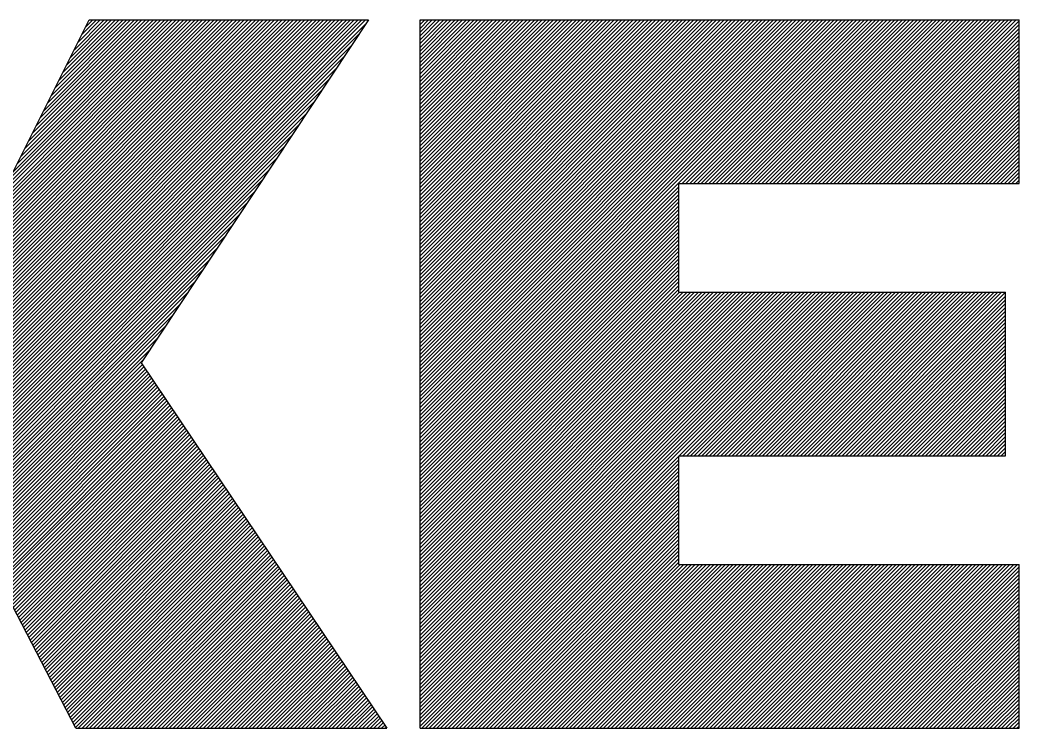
# Model space of a CAD drawing. Extents: x -63 to 400, y -73 to 137.
# Drawn here: x 18.549 to 19.853, y 3.637 to 4.561 of the extents above; entities that cross this region are included whole.
import ezdxf

# ---------------------------------------------------------------- set-up
doc = ezdxf.new("R2010")
doc.units = 0
doc.header["$MEASUREMENT"] = 0
doc.layers.add('1', color=7, linetype='Continuous')

# ---------------------------------------------------------------- blocks, each defined once
blk = doc.blocks.new('*X15')
at = {"layer": '1', "color": 1, "linetype": 'Continuous'}
for p, q in [((-0.63381, -0.00024), (-0.10569, 0.52788)), ((-0.63098, -0.00024), (-0.10286, 0.52788)), ((-0.63066, 0.00574), (-0.10851, 0.52788)), ((-0.62815, -0.00024), (-0.10003, 0.52788)), ((-0.62532, -0.00024), (-0.0972, 0.52788)), ((-0.62478, 0.01444), (-0.11134, 0.52788)), ((-0.6225, -0.00024), (-0.09437, 0.52788)), ((-0.61967, -0.00024), (-0.09154, 0.52788)), ((-0.61891, 0.02314), (-0.11417, 0.52788)), ((-0.61684, -0.00024), (-0.08871, 0.52788)), ((-0.61401, -0.00024), (-0.08589, 0.52788)), ((-0.61303, 0.03185), (-0.117, 0.52788)), ((-0.61118, -0.00024), (-0.08306, 0.52788)), ((-0.61018, 0.52684), (-0.60915, 0.52788)), ((-0.60909, 0.52511), (-0.60632, 0.52788)), ((-0.60835, -0.00024), (-0.08023, 0.52788)), ((-0.60799, 0.52338), (-0.60349, 0.52788)), ((-0.60716, 0.04055), (-0.11983, 0.52788)), ((-0.60689, 0.52165), (-0.60066, 0.52788)), ((-0.60579, 0.51992), (-0.59783, 0.52788)), ((-0.60553, -0.00024), (-0.0774, 0.52788)), ((-0.60469, 0.51819), (-0.595, 0.52788)), ((-0.6036, 0.51646), (-0.59217, 0.52788)), ((-0.6027, -0.00024), (-0.07457, 0.52788)), ((-0.6025, 0.51473), (-0.58935, 0.52788)), ((-0.6014, 0.513), (-0.58652, 0.52788)), ((-0.60129, 0.04925), (-0.12266, 0.52788)), ((-0.6003, 0.51127), (-0.58369, 0.52788)), ((-0.59987, -0.00024), (-0.07174, 0.52788)), ((-0.5992, 0.50954), (-0.58086, 0.52788)), ((-0.59811, 0.50781), (-0.57803, 0.52788)), ((-0.59704, -0.00024), (-0.06892, 0.52788)), ((-0.59701, 0.50608), (-0.5752, 0.52788)), ((-0.59591, 0.50435), (-0.57238, 0.52788)), ((-0.59541, 0.05796), (-0.12548, 0.52788)), ((-0.59481, 0.50262), (-0.56955, 0.52788)), ((-0.59421, -0.00024), (-0.06609, 0.52788)), ((-0.59371, 0.50089), (-0.56672, 0.52788)), ((-0.59262, 0.49916), (-0.56389, 0.52788)), ((-0.59152, 0.49743), (-0.56106, 0.52788)), ((-0.59138, -0.00024), (-0.06326, 0.52788)), ((-0.59042, 0.4957), (-0.55823, 0.52788)), ((-0.58954, 0.06666), (-0.12831, 0.52788)), ((-0.58932, 0.49397), (-0.55541, 0.52788)), ((-0.58856, -0.00024), (-0.06043, 0.52788)), ((-0.58822, 0.49224), (-0.55258, 0.52788)), ((-0.58713, 0.4905), (-0.54975, 0.52788)), ((-0.58603, 0.48877), (-0.54692, 0.52788)), ((-0.58573, -0.00024), (-0.0576, 0.52788)), ((-0.58493, 0.48704), (-0.54409, 0.52788)), ((-0.58383, 0.48531), (-0.54126, 0.52788)), ((-0.58366, 0.07536), (-0.13114, 0.52788)), ((-0.5829, -0.00024), (-0.05477, 0.52788)), ((-0.58273, 0.48358), (-0.53843, 0.52788)), ((-0.58164, 0.48185), (-0.53561, 0.52788)), ((-0.58054, 0.48012), (-0.53278, 0.52788)), ((-0.58007, -0.00024), (-0.05195, 0.52788)), ((-0.57944, 0.47839), (-0.52995, 0.52788)), ((-0.57834, 0.47666), (-0.52712, 0.52788)), ((-0.57779, 0.08406), (-0.13397, 0.52788)), ((-0.57724, -0.00024), (-0.04912, 0.52788)), ((-0.57724, 0.47493), (-0.52429, 0.52788)), ((-0.57615, 0.4732), (-0.52146, 0.52788)), ((-0.57505, 0.47147), (-0.51864, 0.52788)), ((-0.57441, -0.00024), (-0.04629, 0.52788)), ((-0.57395, 0.46974), (-0.51581, 0.52788)), ((-0.57285, 0.46801), (-0.51298, 0.52788)), ((-0.57191, 0.09277), (-0.1368, 0.52788)), ((-0.57175, 0.46628), (-0.51015, 0.52788)), ((-0.57158, -0.00024), (-0.04346, 0.52788)), ((-0.57066, 0.46455), (-0.50732, 0.52788)), ((-0.56956, 0.46282), (-0.50449, 0.52788)), ((-0.56876, -0.00024), (-0.04063, 0.52788)), ((-0.56846, 0.46109), (-0.50166, 0.52788)), ((-0.56736, 0.45936), (-0.49884, 0.52788)), ((-0.56626, 0.45763), (-0.49601, 0.52788)), ((-0.56593, -0.00024), (-0.0378, 0.52788)), ((-0.56517, 0.4559), (-0.49318, 0.52788)), ((-0.56407, 0.45417), (-0.49035, 0.52788)), ((-0.5631, -0.00024), (-0.03497, 0.52788)), ((-0.56297, 0.45244), (-0.48752, 0.52788)), ((-0.56187, 0.4507), (-0.48469, 0.52788)), ((-0.56077, 0.44897), (-0.48187, 0.52788)), ((-0.56027, -0.00024), (-0.03215, 0.52788)), ((-0.55968, 0.44724), (-0.47904, 0.52788)), ((-0.55858, 0.44551), (-0.47621, 0.52788)), ((-0.55748, 0.44378), (-0.47338, 0.52788)), ((-0.55744, -0.00024), (-0.02932, 0.52788)), ((-0.55638, 0.44205), (-0.47055, 0.52788)), ((-0.55528, 0.44032), (-0.46772, 0.52788)), ((-0.55461, -0.00024), (-0.02649, 0.52788)), ((-0.55419, 0.43859), (-0.4649, 0.52788)), ((-0.55309, 0.43686), (-0.46207, 0.52788)), ((-0.55199, 0.43513), (-0.45924, 0.52788)), ((-0.55179, -0.00024), (-0.02366, 0.52788)), ((-0.55089, 0.4334), (-0.45641, 0.52788)), ((-0.54979, 0.43167), (-0.45358, 0.52788)), ((-0.54896, -0.00024), (-0.02083, 0.52788)), ((-0.5487, 0.42994), (-0.45075, 0.52788)), ((-0.5476, 0.42821), (-0.44792, 0.52788)), ((-0.5465, 0.42648), (-0.4451, 0.52788)), ((-0.54613, -0.00024), (-0.018, 0.52788)), ((-0.5454, 0.42475), (-0.44227, 0.52788)), ((-0.5443, 0.42302), (-0.43944, 0.52788)), ((-0.5433, -0.00024), (-0.01518, 0.52788)), ((-0.54321, 0.42129), (-0.43661, 0.52788)), ((-0.54211, 0.41956), (-0.43378, 0.52788)), ((-0.54101, 0.41783), (-0.43095, 0.52788)), ((-0.54047, -0.00024), (-0.0144, 0.52583)), ((-0.53991, 0.4161), (-0.42813, 0.52788)), ((-0.53881, 0.41437), (-0.4253, 0.52788)), ((-0.53772, 0.41264), (-0.42247, 0.52788)), ((-0.53662, 0.4109), (-0.41964, 0.52788)), ((-0.53552, 0.40917), (-0.41681, 0.52788)), ((-0.53442, 0.40744), (-0.41398, 0.52788)), ((-0.53332, 0.40571), (-0.41116, 0.52788)), ((-0.53223, 0.40398), (-0.40833, 0.52788)), ((-0.53113, 0.40225), (-0.4055, 0.52788)), ((-0.53003, 0.40052), (-0.40267, 0.52788)), ((-0.52893, 0.39879), (-0.39984, 0.52788)), ((-0.52783, 0.39706), (-0.39701, 0.52788)), ((-0.52674, 0.39533), (-0.39418, 0.52788)), ((-0.52564, 0.3936), (-0.39136, 0.52788)), ((-0.52454, 0.39187), (-0.38853, 0.52788)), ((-0.52344, 0.39014), (-0.3857, 0.52788)), ((-0.52234, 0.38841), (-0.38287, 0.52788)), ((-0.52125, 0.38668), (-0.38004, 0.52788)), ((-0.52015, 0.38495), (-0.37819, 0.52691)), ((-0.51905, 0.38322), (-0.37732, 0.52495)), ((-0.51795, 0.38149), (-0.37644, 0.523)), ((-0.30396, 0.36355), (-0.13963, 0.52788)), ((-0.3011, 0.36924), (-0.14245, 0.52788)), ((-0.29824, 0.37492), (-0.14528, 0.52788)), ((-0.29538, 0.38061), (-0.14811, 0.52788)), ((-0.29253, 0.38629), (-0.15094, 0.52788)), ((-0.28967, 0.39198), (-0.15377, 0.52788)), ((-0.28681, 0.39767), (-0.1566, 0.52788)), ((-0.28396, 0.40335), (-0.15943, 0.52788)), ((-0.2811, 0.40904), (-0.16225, 0.52788)), ((-0.27824, 0.41472), (-0.16508, 0.52788)), ((-0.27539, 0.42041), (-0.16791, 0.52788)), ((-0.27253, 0.42609), (-0.17074, 0.52788)), ((-0.26967, 0.43178), (-0.17357, 0.52788)), ((-0.26681, 0.43746), (-0.1764, 0.52788)), ((-0.26396, 0.44315), (-0.17922, 0.52788)), ((-0.2611, 0.44883), (-0.18205, 0.52788)), ((-0.25824, 0.45452), (-0.18488, 0.52788)), ((-0.25539, 0.46021), (-0.18771, 0.52788)), ((-0.25253, 0.46589), (-0.19054, 0.52788)), ((-0.24967, 0.47158), (-0.19337, 0.52788)), ((-0.24682, 0.47726), (-0.19619, 0.52788)), ((-0.24396, 0.48295), (-0.19902, 0.52788)), ((-0.2411, 0.48863), (-0.20185, 0.52788)), ((-0.23824, 0.49432), (-0.20468, 0.52788)), ((-0.23539, 0.5), (-0.20751, 0.52788)), ((-0.23253, 0.50569), (-0.21034, 0.52788)), ((-0.22967, 0.51137), (-0.21317, 0.52788)), ((-0.22682, 0.51706), (-0.21599, 0.52788)), ((-0.22396, 0.52275), (-0.21882, 0.52788)), ((-0.53764, -0.00024), (-0.01997, 0.51743)), ((-0.51685, 0.37976), (-0.37557, 0.52104)), ((-0.51576, 0.37803), (-0.37469, 0.51909)), ((-0.51466, 0.3763), (-0.37382, 0.51714)), ((-0.51356, 0.37457), (-0.37294, 0.51518)), ((-0.53482, -0.00024), (-0.02553, 0.50904)), ((-0.51246, 0.37284), (-0.37207, 0.51323)), ((-0.51136, 0.3711), (-0.37119, 0.51128)), ((-0.51027, 0.36937), (-0.37032, 0.50932)), ((-0.50917, 0.36764), (-0.36944, 0.50737)), ((-0.53199, -0.00024), (-0.0311, 0.50064)), ((-0.50807, 0.36591), (-0.36857, 0.50541)), ((-0.50697, 0.36418), (-0.36769, 0.50346)), ((-0.50587, 0.36245), (-0.36682, 0.50151)), ((-0.50478, 0.36072), (-0.36595, 0.49955)), ((-0.52916, -0.00024), (-0.03667, 0.49225)), ((-0.50368, 0.35899), (-0.36507, 0.4976)), ((-0.50258, 0.35726), (-0.3642, 0.49565)), ((-0.50148, 0.35553), (-0.36332, 0.49369)), ((-0.50038, 0.3538), (-0.36245, 0.49174)), ((-0.49929, 0.35207), (-0.36157, 0.48978)), ((-0.49819, 0.35034), (-0.3607, 0.48783)), ((-0.49709, 0.34861), (-0.35982, 0.48588)), ((-0.52633, -0.00024), (-0.04223, 0.48386)), ((-0.49599, 0.34688), (-0.35895, 0.48392)), ((-0.49489, 0.34515), (-0.35807, 0.48197)), ((-0.4938, 0.34342), (-0.3572, 0.48002)), ((-0.4927, 0.34169), (-0.35632, 0.47806)), ((-0.5235, -0.00024), (-0.0478, 0.47546)), ((-0.4916, 0.33996), (-0.35545, 0.47611)), ((-0.4905, 0.33823), (-0.35457, 0.47416)), ((-0.4894, 0.3365), (-0.3537, 0.4722)), ((-0.48831, 0.33477), (-0.35282, 0.47025)), ((-0.52067, -0.00024), (-0.05336, 0.46707)), ((-0.48721, 0.33304), (-0.35195, 0.46829)), ((-0.48611, 0.3313), (-0.35108, 0.46634)), ((-0.48501, 0.32957), (-0.3502, 0.46439)), ((-0.48391, 0.32784), (-0.34933, 0.46243)), ((-0.51784, -0.00024), (-0.05893, 0.45867)), ((-0.48282, 0.32611), (-0.34845, 0.46048)), ((-0.48172, 0.32438), (-0.34758, 0.45853)), ((-0.48062, 0.32265), (-0.3467, 0.45657)), ((-0.51502, -0.00024), (-0.06449, 0.45028)), ((-0.47952, 0.32092), (-0.34583, 0.45462)), ((-0.47842, 0.31919), (-0.34495, 0.45266)), ((-0.47733, 0.31746), (-0.34408, 0.45071)), ((-0.47623, 0.31573), (-0.3432, 0.44876)), ((-0.51219, -0.00024), (-0.07006, 0.44188)), ((-0.47513, 0.314), (-0.34233, 0.4468)), ((-0.47403, 0.31227), (-0.34145, 0.44485)), ((-0.47293, 0.31054), (-0.34058, 0.4429)), ((-0.47184, 0.30881), (-0.3397, 0.44094)), ((-0.50936, -0.00024), (-0.07563, 0.43349)), ((-0.47074, 0.30708), (-0.33883, 0.43899)), ((-0.46964, 0.30535), (-0.33795, 0.43703)), ((-0.46854, 0.30362), (-0.33708, 0.43508)), ((-0.46744, 0.30189), (-0.33621, 0.43313)), ((-0.46635, 0.30016), (-0.33533, 0.43117)), ((-0.46525, 0.29843), (-0.33446, 0.42922)), ((-0.46415, 0.2967), (-0.33358, 0.42727)), ((-0.46305, 0.29497), (-0.33271, 0.42531)), ((-0.32544, 0.18084), (-0.08119, 0.4251)), ((-0.46195, 0.29324), (-0.33183, 0.42336)), ((-0.46086, 0.2915), (-0.33096, 0.4214)), ((-0.45976, 0.28977), (-0.33008, 0.41945)), ((-0.45866, 0.28804), (-0.32921, 0.4175)), ((-0.45756, 0.28631), (-0.32833, 0.41554)), ((-0.45646, 0.28458), (-0.32746, 0.41359)), ((-0.45537, 0.28285), (-0.32658, 0.41164)), ((-0.32448, 0.17898), (-0.08676, 0.4167)), ((-0.45427, 0.28112), (-0.32571, 0.40968)), ((-0.45317, 0.27939), (-0.32483, 0.40773)), ((-0.45207, 0.27766), (-0.32396, 0.40577)), ((-0.45097, 0.27593), (-0.32308, 0.40382)), ((-0.32351, 0.17712), (-0.09232, 0.40831)), ((-0.46618, 0.24941), (-0.31959, 0.39601)), ((-0.4603, 0.25812), (-0.32046, 0.39796)), ((-0.45443, 0.26682), (-0.32134, 0.39991)), ((-0.44988, 0.2742), (-0.32221, 0.40187)), ((-0.32255, 0.17526), (-0.09789, 0.39991)), ((-0.48968, 0.2146), (-0.31609, 0.38819)), ((-0.4838, 0.22331), (-0.31696, 0.39015)), ((-0.47793, 0.23201), (-0.31784, 0.3921)), ((-0.47205, 0.24071), (-0.31871, 0.39405)), ((-0.32158, 0.1734), (-0.10346, 0.39152)), ((-0.51317, 0.17979), (-0.31259, 0.38038)), ((-0.5073, 0.1885), (-0.31346, 0.38233)), ((-0.50142, 0.1972), (-0.31434, 0.38428)), ((-0.49555, 0.2059), (-0.31521, 0.38624)), ((-0.32061, 0.17153), (-0.10902, 0.38312)), ((-0.53079, 0.15368), (-0.30996, 0.37452)), ((-0.52492, 0.16239), (-0.31084, 0.37647)), ((-0.51905, 0.17109), (-0.31171, 0.37842)), ((-0.31965, 0.16967), (-0.11459, 0.37473)), ((-0.55429, 0.11887), (-0.30647, 0.3667)), ((-0.54842, 0.12758), (-0.30734, 0.36865)), ((-0.54254, 0.13628), (-0.30821, 0.37061)), ((-0.53667, 0.14498), (-0.30909, 0.37256)), ((-0.31868, 0.16781), (-0.12015, 0.36634)), ((-0.56604, 0.10147), (-0.30472, 0.36279)), ((-0.56017, 0.11017), (-0.30559, 0.36475)), ((-0.31771, 0.16595), (-0.12572, 0.35794)), ((-0.31675, 0.16408), (-0.13129, 0.34955)), ((-0.31578, 0.16222), (-0.13685, 0.34115)), ((-0.31482, 0.16036), (-0.14242, 0.33276)), ((-0.31385, 0.1585), (-0.14798, 0.32436)), ((-0.31288, 0.15663), (-0.15355, 0.31597)), ((-0.31192, 0.15477), (-0.15911, 0.30758)), ((-0.31095, 0.15291), (-0.16468, 0.29918)), ((-0.30999, 0.15105), (-0.17025, 0.29079)), ((-0.30902, 0.14919), (-0.17581, 0.28239)), ((-0.30805, 0.14732), (-0.18138, 0.274)), ((-0.30709, 0.14546), (-0.18173, 0.27081)), ((-0.30612, 0.1436), (-0.1806, 0.26912)), ((-0.30516, 0.14174), (-0.17946, 0.26743)), ((-0.30419, 0.13987), (-0.17832, 0.26574)), ((-0.30322, 0.13801), (-0.17718, 0.26405)), ((-0.30226, 0.13615), (-0.17605, 0.26236)), ((-0.30129, 0.13429), (-0.17491, 0.26067)), ((-0.30032, 0.13242), (-0.17377, 0.25898)), ((-0.29936, 0.13056), (-0.17263, 0.25729)), ((-0.29839, 0.1287), (-0.1715, 0.2556)), ((-0.29743, 0.12684), (-0.17036, 0.2539)), ((-0.29646, 0.12498), (-0.16922, 0.25221)), ((-0.29549, 0.12311), (-0.16809, 0.25052)), ((-0.29453, 0.12125), (-0.16695, 0.24883)), ((-0.29356, 0.11939), (-0.16581, 0.24714)), ((-0.2926, 0.11753), (-0.16467, 0.24545)), ((-0.29163, 0.11566), (-0.16354, 0.24376)), ((-0.29066, 0.1138), (-0.1624, 0.24207)), ((-0.2897, 0.11194), (-0.16126, 0.24038)), ((-0.28873, 0.11008), (-0.16012, 0.23868)), ((-0.28777, 0.10821), (-0.15899, 0.23699)), ((-0.2868, 0.10635), (-0.15785, 0.2353)), ((-0.28583, 0.10449), (-0.15671, 0.23361)), ((-0.28487, 0.10263), (-0.15557, 0.23192)), ((-0.2839, 0.10077), (-0.15444, 0.23023)), ((-0.28293, 0.0989), (-0.1533, 0.22854)), ((-0.28197, 0.09704), (-0.15216, 0.22685)), ((-0.281, 0.09518), (-0.15103, 0.22516)), ((-0.28004, 0.09332), (-0.14989, 0.22346)), ((-0.27907, 0.09145), (-0.14875, 0.22177)), ((-0.2781, 0.08959), (-0.14761, 0.22008)), ((-0.27714, 0.08773), (-0.14648, 0.21839)), ((-0.27617, 0.08587), (-0.14534, 0.2167)), ((-0.27521, 0.084), (-0.1442, 0.21501)), ((-0.27424, 0.08214), (-0.14306, 0.21332)), ((-0.27327, 0.08028), (-0.14193, 0.21163)), ((-0.27231, 0.07842), (-0.14079, 0.20994)), ((-0.27134, 0.07656), (-0.13965, 0.20824)), ((-0.27037, 0.07469), (-0.13851, 0.20655)), ((-0.26941, 0.07283), (-0.13738, 0.20486)), ((-0.26844, 0.07097), (-0.13624, 0.20317)), ((-0.26748, 0.06911), (-0.1351, 0.20148)), ((-0.26651, 0.06724), (-0.13396, 0.19979)), ((-0.26554, 0.06538), (-0.13283, 0.1981)), ((-0.26458, 0.06352), (-0.13169, 0.19641)), ((-0.26361, 0.06166), (-0.13055, 0.19472)), ((-0.26265, 0.05979), (-0.12942, 0.19303)), ((-0.26168, 0.05793), (-0.12828, 0.19133)), ((-0.26071, 0.05607), (-0.12714, 0.18964)), ((-0.25975, 0.05421), (-0.126, 0.18795)), ((-0.25878, 0.05235), (-0.12487, 0.18626)), ((-0.25782, 0.05048), (-0.12373, 0.18457)), ((-0.25685, 0.04862), (-0.12259, 0.18288)), ((-0.25588, 0.04676), (-0.12145, 0.18119)), ((-0.25492, 0.0449), (-0.12032, 0.1795)), ((-0.50653, -0.00024), (-0.32919, 0.1771)), ((-0.25395, 0.04303), (-0.11918, 0.17781)), ((-0.25298, 0.04117), (-0.11804, 0.17611)), ((-0.25202, 0.03931), (-0.1169, 0.17442)), ((-0.25105, 0.03745), (-0.11577, 0.17273)), ((-0.5037, -0.00024), (-0.33217, 0.17129)), ((-0.50087, -0.00024), (-0.33514, 0.16549)), ((-0.25009, 0.03558), (-0.11463, 0.17104)), ((-0.24912, 0.03372), (-0.11349, 0.16935)), ((-0.24815, 0.03186), (-0.11236, 0.16766)), ((-0.24719, 0.03), (-0.11122, 0.16597)), ((-0.24622, 0.02814), (-0.11008, 0.16428)), ((-0.49805, -0.00024), (-0.33812, 0.15968)), ((-0.24526, 0.02627), (-0.10894, 0.16259)), ((-0.24429, 0.02441), (-0.10781, 0.16089)), ((-0.24332, 0.02255), (-0.10667, 0.1592)), ((-0.24236, 0.02069), (-0.10553, 0.15751)), ((-0.49522, -0.00024), (-0.34109, 0.15388)), ((-0.24139, 0.01882), (-0.10439, 0.15582)), ((-0.24043, 0.01696), (-0.10326, 0.15413)), ((-0.23946, 0.0151), (-0.10212, 0.15244)), ((-0.23849, 0.01324), (-0.10098, 0.15075)), ((-0.49239, -0.00024), (-0.34407, 0.14808)), ((-0.48956, -0.00024), (-0.34704, 0.14227)), ((-0.23753, 0.01137), (-0.09984, 0.14906)), ((-0.23656, 0.00951), (-0.09871, 0.14737)), ((-0.23559, 0.00765), (-0.09757, 0.14568)), ((-0.23463, 0.00579), (-0.09643, 0.14398)), ((-0.23366, 0.00393), (-0.09529, 0.14229)), ((-0.48673, -0.00024), (-0.35002, 0.13647)), ((-0.2327, 0.00206), (-0.09416, 0.1406)), ((-0.23173, 0.0002), (-0.09302, 0.13891)), ((-0.22935, -0.00024), (-0.09188, 0.13722)), ((-0.22652, -0.00024), (-0.09075, 0.13553)), ((-0.4839, -0.00024), (-0.35299, 0.13067)), ((-0.22369, -0.00024), (-0.08961, 0.13384)), ((-0.22086, -0.00024), (-0.08847, 0.13215)), ((-0.21803, -0.00024), (-0.08733, 0.13046)), ((-0.2152, -0.00024), (-0.0862, 0.12876)), ((-0.21237, -0.00024), (-0.08506, 0.12707)), ((-0.48108, -0.00024), (-0.35597, 0.12486)), ((-0.20955, -0.00024), (-0.08392, 0.12538)), ((-0.20672, -0.00024), (-0.08278, 0.12369)), ((-0.20389, -0.00024), (-0.08165, 0.122)), ((-0.20106, -0.00024), (-0.08051, 0.12031)), ((-0.47825, -0.00024), (-0.35895, 0.11906)), ((-0.47542, -0.00024), (-0.36192, 0.11326)), ((-0.19823, -0.00024), (-0.07937, 0.11862)), ((-0.1954, -0.00024), (-0.07823, 0.11693)), ((-0.19258, -0.00024), (-0.0771, 0.11524)), ((-0.18975, -0.00024), (-0.07596, 0.11354)), ((-0.18692, -0.00024), (-0.07482, 0.11185)), ((-0.47259, -0.00024), (-0.3649, 0.10745)), ((-0.18409, -0.00024), (-0.07369, 0.11016)), ((-0.18126, -0.00024), (-0.07255, 0.10847)), ((-0.17843, -0.00024), (-0.07141, 0.10678)), ((-0.1756, -0.00024), (-0.07027, 0.10509)), ((-0.46976, -0.00024), (-0.36787, 0.10165)), ((-0.17278, -0.00024), (-0.06914, 0.1034)), ((-0.16995, -0.00024), (-0.068, 0.10171)), ((-0.16712, -0.00024), (-0.06686, 0.10002)), ((-0.16429, -0.00024), (-0.06572, 0.09832)), ((-0.46693, -0.00024), (-0.37085, 0.09584)), ((-0.4641, -0.00024), (-0.37382, 0.09004)), ((-0.16146, -0.00024), (-0.06459, 0.09663)), ((-0.15863, -0.00024), (-0.06345, 0.09494)), ((-0.15581, -0.00024), (-0.06231, 0.09325)), ((-0.15298, -0.00024), (-0.06117, 0.09156)), ((-0.15015, -0.00024), (-0.06004, 0.08987)), ((-0.46128, -0.00024), (-0.3768, 0.08424)), ((-0.14732, -0.00024), (-0.0589, 0.08818)), ((-0.14449, -0.00024), (-0.05776, 0.08649)), ((-0.14166, -0.00024), (-0.05663, 0.0848)), ((-0.13884, -0.00024), (-0.05549, 0.08311)), ((-0.45845, -0.00024), (-0.37977, 0.07843)), ((-0.13601, -0.00024), (-0.05435, 0.08141)), ((-0.13318, -0.00024), (-0.05321, 0.07972)), ((-0.13035, -0.00024), (-0.05208, 0.07803)), ((-0.12752, -0.00024), (-0.05094, 0.07634)), ((-0.12469, -0.00024), (-0.0498, 0.07465)), ((-0.45562, -0.00024), (-0.38275, 0.07263)), ((-0.12186, -0.00024), (-0.04866, 0.07296)), ((-0.11904, -0.00024), (-0.04753, 0.07127)), ((-0.11621, -0.00024), (-0.04639, 0.06958)), ((-0.11338, -0.00024), (-0.04525, 0.06789)), ((-0.45279, -0.00024), (-0.38572, 0.06683)), ((-0.44996, -0.00024), (-0.3887, 0.06102)), ((-0.11055, -0.00024), (-0.04411, 0.06619)), ((-0.10772, -0.00024), (-0.04298, 0.0645)), ((-0.10489, -0.00024), (-0.04184, 0.06281)), ((-0.10207, -0.00024), (-0.0407, 0.06112)), ((-0.44713, -0.00024), (-0.39167, 0.05522)), ((-0.09924, -0.00024), (-0.03956, 0.05943)), ((-0.09641, -0.00024), (-0.03843, 0.05774)), ((-0.09358, -0.00024), (-0.03729, 0.05605)), ((-0.09075, -0.00024), (-0.03615, 0.05436)), ((-0.08792, -0.00024), (-0.03502, 0.05267)), ((-0.44431, -0.00024), (-0.39465, 0.04941)), ((-0.0851, -0.00024), (-0.03388, 0.05097)), ((-0.08227, -0.00024), (-0.03274, 0.04928)), ((-0.07944, -0.00024), (-0.0316, 0.04759)), ((-0.07661, -0.00024), (-0.03047, 0.0459)), ((-0.44148, -0.00024), (-0.39762, 0.04361)), ((-0.43865, -0.00024), (-0.4006, 0.03781)), ((-0.07378, -0.00024), (-0.02933, 0.04421)), ((-0.07095, -0.00024), (-0.02819, 0.04252)), ((-0.06812, -0.00024), (-0.02705, 0.04083)), ((-0.0653, -0.00024), (-0.02592, 0.03914)), ((-0.06247, -0.00024), (-0.02478, 0.03745)), ((-0.43582, -0.00024), (-0.40357, 0.032)), ((-0.05964, -0.00024), (-0.02364, 0.03576)), ((-0.05681, -0.00024), (-0.0225, 0.03406)), ((-0.05398, -0.00024), (-0.02137, 0.03237)), ((-0.05115, -0.00024), (-0.02023, 0.03068)), ((-0.43299, -0.00024), (-0.40655, 0.0262)), ((-0.04833, -0.00024), (-0.01909, 0.02899)), ((-0.0455, -0.00024), (-0.01796, 0.0273)), ((-0.04267, -0.00024), (-0.01682, 0.02561)), ((-0.03984, -0.00024), (-0.01568, 0.02392)), ((-0.43016, -0.00024), (-0.40953, 0.0204)), ((-0.03701, -0.00024), (-0.01454, 0.02223)), ((-0.03418, -0.00024), (-0.01341, 0.02054)), ((-0.03136, -0.00024), (-0.01227, 0.01884)), ((-0.02853, -0.00024), (-0.01113, 0.01715)), ((-0.0257, -0.00024), (-0.00999, 0.01546)), ((-0.42733, -0.00024), (-0.4125, 0.01459)), ((-0.42451, -0.00024), (-0.41548, 0.00879)), ((-0.02287, -0.00024), (-0.00886, 0.01377)), ((-0.02004, -0.00024), (-0.00772, 0.01208)), ((-0.01721, -0.00024), (-0.00658, 0.01039)), ((-0.01438, -0.00024), (-0.00544, 0.0087)), ((-0.42168, -0.00024), (-0.41845, 0.00298)), ((-0.01156, -0.00024), (-0.00431, 0.00701)), ((-0.00873, -0.00024), (-0.00317, 0.00532)), ((-0.0059, -0.00024), (-0.00203, 0.00362)), ((-0.00307, -0.00024), (-0.00089, 0.00193)), ((-0.00024, -0.00024), (0.00024, 0.00024))]:
    blk.add_line(p, q, dxfattribs=at)
blk = doc.blocks.new('*X16')
at = {"layer": '1', "color": 1, "linetype": 'Continuous'}
for p, q in [((-0.44618, 0.21285), (-0.1316, 0.52743)), ((-0.44618, 0.21568), (-0.13443, 0.52743)), ((-0.44618, 0.2185), (-0.13725, 0.52743)), ((-0.44618, 0.22133), (-0.14008, 0.52743)), ((-0.44618, 0.22416), (-0.14291, 0.52743)), ((-0.44618, 0.22699), (-0.14574, 0.52743)), ((-0.44618, 0.22982), (-0.14857, 0.52743)), ((-0.44618, 0.23265), (-0.1514, 0.52743)), ((-0.44618, 0.23547), (-0.15422, 0.52743)), ((-0.44618, 0.2383), (-0.15705, 0.52743)), ((-0.44618, 0.24113), (-0.15988, 0.52743)), ((-0.44618, 0.24396), (-0.16271, 0.52743)), ((-0.44618, 0.24679), (-0.16554, 0.52743)), ((-0.44618, 0.24962), (-0.16837, 0.52743)), ((-0.44618, 0.25245), (-0.1712, 0.52743)), ((-0.44618, 0.25527), (-0.17402, 0.52743)), ((-0.44618, 0.2581), (-0.17685, 0.52743)), ((-0.44618, 0.26093), (-0.17968, 0.52743)), ((-0.44618, 0.26376), (-0.18251, 0.52743)), ((-0.44618, 0.26659), (-0.18534, 0.52743)), ((-0.44618, 0.26942), (-0.18817, 0.52743)), ((-0.44618, 0.27224), (-0.19099, 0.52743)), ((-0.44618, 0.27507), (-0.19382, 0.52743)), ((-0.44618, 0.2779), (-0.19665, 0.52743)), ((-0.44618, 0.28073), (-0.19948, 0.52743)), ((-0.44618, 0.28356), (-0.20231, 0.52743)), ((-0.44618, 0.28639), (-0.20514, 0.52743)), ((-0.44618, 0.28921), (-0.20796, 0.52743)), ((-0.44618, 0.29204), (-0.21079, 0.52743)), ((-0.44618, 0.29487), (-0.21362, 0.52743)), ((-0.44618, 0.2977), (-0.21645, 0.52743)), ((-0.44618, 0.30053), (-0.21928, 0.52743)), ((-0.44618, 0.30336), (-0.22211, 0.52743)), ((-0.44618, 0.30619), (-0.22494, 0.52743)), ((-0.44618, 0.30901), (-0.22776, 0.52743)), ((-0.44618, 0.31184), (-0.23059, 0.52743)), ((-0.44618, 0.31467), (-0.23342, 0.52743)), ((-0.44618, 0.3175), (-0.23625, 0.52743)), ((-0.44618, 0.32033), (-0.23908, 0.52743)), ((-0.44618, 0.32316), (-0.24191, 0.52743)), ((-0.44618, 0.32598), (-0.24473, 0.52743)), ((-0.44618, 0.32881), (-0.24756, 0.52743)), ((-0.44618, 0.33164), (-0.25039, 0.52743)), ((-0.44618, 0.33447), (-0.25322, 0.52743)), ((-0.44618, 0.3373), (-0.25605, 0.52743)), ((-0.44618, 0.34013), (-0.25888, 0.52743)), ((-0.44618, 0.34296), (-0.26171, 0.52743)), ((-0.44618, 0.34578), (-0.26453, 0.52743)), ((-0.44618, 0.34861), (-0.26736, 0.52743)), ((-0.44618, 0.35144), (-0.27019, 0.52743)), ((-0.44618, 0.35427), (-0.27302, 0.52743)), ((-0.44618, 0.3571), (-0.27585, 0.52743)), ((-0.44618, 0.35993), (-0.27868, 0.52743)), ((-0.44618, 0.36275), (-0.2815, 0.52743)), ((-0.44618, 0.36558), (-0.28433, 0.52743)), ((-0.44618, 0.36841), (-0.28716, 0.52743)), ((-0.44618, 0.37124), (-0.28999, 0.52743)), ((-0.44618, 0.37407), (-0.29282, 0.52743)), ((-0.44618, 0.3769), (-0.29565, 0.52743)), ((-0.44618, 0.37972), (-0.29847, 0.52743)), ((-0.44618, 0.38255), (-0.3013, 0.52743)), ((-0.44618, 0.38538), (-0.30413, 0.52743)), ((-0.44618, 0.38821), (-0.30696, 0.52743)), ((-0.44618, 0.39104), (-0.30979, 0.52743)), ((-0.44618, 0.39387), (-0.31262, 0.52743)), ((-0.44618, 0.3967), (-0.31545, 0.52743)), ((-0.44618, 0.39952), (-0.31827, 0.52743)), ((-0.44618, 0.40235), (-0.3211, 0.52743)), ((-0.44618, 0.40518), (-0.32393, 0.52743)), ((-0.44618, 0.40801), (-0.32676, 0.52743)), ((-0.44618, 0.41084), (-0.32959, 0.52743)), ((-0.44618, 0.41367), (-0.33242, 0.52743)), ((-0.44618, 0.41649), (-0.33524, 0.52743)), ((-0.44618, 0.41932), (-0.33807, 0.52743)), ((-0.44618, 0.42215), (-0.3409, 0.52743)), ((-0.44618, 0.42498), (-0.34373, 0.52743)), ((-0.44618, 0.42781), (-0.34656, 0.52743)), ((-0.44618, 0.43064), (-0.34939, 0.52743)), ((-0.44618, 0.43346), (-0.35221, 0.52743)), ((-0.44618, 0.43629), (-0.35504, 0.52743)), ((-0.44618, 0.43912), (-0.35787, 0.52743)), ((-0.44618, 0.44195), (-0.3607, 0.52743)), ((-0.44618, 0.44478), (-0.36353, 0.52743)), ((-0.44618, 0.44761), (-0.36636, 0.52743)), ((-0.44618, 0.45044), (-0.36919, 0.52743)), ((-0.44618, 0.45326), (-0.37201, 0.52743)), ((-0.44618, 0.45609), (-0.37484, 0.52743)), ((-0.44618, 0.45892), (-0.37767, 0.52743)), ((-0.44618, 0.46175), (-0.3805, 0.52743)), ((-0.44618, 0.46458), (-0.38333, 0.52743)), ((-0.44618, 0.46741), (-0.38616, 0.52743)), ((-0.44618, 0.47023), (-0.38898, 0.52743)), ((-0.44618, 0.47306), (-0.39181, 0.52743)), ((-0.44618, 0.47589), (-0.39464, 0.52743)), ((-0.44618, 0.47872), (-0.39747, 0.52743)), ((-0.44618, 0.48155), (-0.4003, 0.52743)), ((-0.44618, 0.48438), (-0.40313, 0.52743)), ((-0.44618, 0.4872), (-0.40595, 0.52743)), ((-0.44618, 0.49003), (-0.40878, 0.52743)), ((-0.44618, 0.49286), (-0.41161, 0.52743)), ((-0.44618, 0.49569), (-0.41444, 0.52743)), ((-0.44618, 0.49852), (-0.41727, 0.52743)), ((-0.44618, 0.50135), (-0.4201, 0.52743)), ((-0.44618, 0.50418), (-0.42293, 0.52743)), ((-0.44618, 0.507), (-0.42575, 0.52743)), ((-0.44618, 0.50983), (-0.42858, 0.52743)), ((-0.44618, 0.51266), (-0.43141, 0.52743)), ((-0.44618, 0.51549), (-0.43424, 0.52743)), ((-0.44618, 0.51832), (-0.43707, 0.52743)), ((-0.44618, 0.52115), (-0.4399, 0.52743)), ((-0.44618, 0.52397), (-0.44272, 0.52743)), ((-0.44618, 0.5268), (-0.44555, 0.52743)), ((-0.25064, 0.40555), (-0.12877, 0.52743)), ((-0.24782, 0.40555), (-0.12594, 0.52743)), ((-0.24499, 0.40555), (-0.12311, 0.52743)), ((-0.24216, 0.40555), (-0.12028, 0.52743)), ((-0.23933, 0.40555), (-0.11746, 0.52743)), ((-0.2365, 0.40555), (-0.11463, 0.52743)), ((-0.23367, 0.40555), (-0.1118, 0.52743)), ((-0.23084, 0.40555), (-0.10897, 0.52743)), ((-0.22802, 0.40555), (-0.10614, 0.52743)), ((-0.22519, 0.40555), (-0.10331, 0.52743)), ((-0.22236, 0.40555), (-0.10048, 0.52743)), ((-0.21953, 0.40555), (-0.09766, 0.52743)), ((-0.2167, 0.40555), (-0.09483, 0.52743)), ((-0.21387, 0.40555), (-0.092, 0.52743)), ((-0.21105, 0.40555), (-0.08917, 0.52743)), ((-0.20822, 0.40555), (-0.08634, 0.52743)), ((-0.20539, 0.40555), (-0.08351, 0.52743)), ((-0.20256, 0.40555), (-0.08069, 0.52743)), ((-0.19973, 0.40555), (-0.07786, 0.52743)), ((-0.1969, 0.40555), (-0.07503, 0.52743)), ((-0.19408, 0.40555), (-0.0722, 0.52743)), ((-0.19125, 0.40555), (-0.06937, 0.52743)), ((-0.18842, 0.40555), (-0.06654, 0.52743)), ((-0.18559, 0.40555), (-0.06372, 0.52743)), ((-0.18276, 0.40555), (-0.06089, 0.52743)), ((-0.17993, 0.40555), (-0.05806, 0.52743)), ((-0.1771, 0.40555), (-0.05523, 0.52743)), ((-0.17428, 0.40555), (-0.0524, 0.52743)), ((-0.17145, 0.40555), (-0.04957, 0.52743)), ((-0.16862, 0.40555), (-0.04674, 0.52743)), ((-0.16579, 0.40555), (-0.04392, 0.52743)), ((-0.16296, 0.40555), (-0.04109, 0.52743)), ((-0.16013, 0.40555), (-0.03826, 0.52743)), ((-0.15731, 0.40555), (-0.03543, 0.52743)), ((-0.15448, 0.40555), (-0.0326, 0.52743)), ((-0.15165, 0.40555), (-0.02977, 0.52743)), ((-0.14882, 0.40555), (-0.02695, 0.52743)), ((-0.14599, 0.40555), (-0.02412, 0.52743)), ((-0.14316, 0.40555), (-0.02129, 0.52743)), ((-0.14034, 0.40555), (-0.01846, 0.52743)), ((-0.13751, 0.40555), (-0.01563, 0.52743)), ((-0.13468, 0.40555), (-0.0128, 0.52743)), ((-0.13185, 0.40555), (-0.00998, 0.52743)), ((-0.12902, 0.40555), (-0.00715, 0.52743)), ((-0.12619, 0.40555), (-0.00432, 0.52743)), ((-0.12336, 0.40555), (-0.00149, 0.52743)), ((-0.12054, 0.40555), (0.0007, 0.52679)), ((-0.11771, 0.40555), (0.0007, 0.52396)), ((-0.11488, 0.40555), (0.0007, 0.52113)), ((-0.11205, 0.40555), (0.0007, 0.5183)), ((-0.10922, 0.40555), (0.0007, 0.51547)), ((-0.10639, 0.40555), (0.0007, 0.51264)), ((-0.10357, 0.40555), (0.0007, 0.50982)), ((-0.10074, 0.40555), (0.0007, 0.50699)), ((-0.09791, 0.40555), (0.0007, 0.50416)), ((-0.09508, 0.40555), (0.0007, 0.50133)), ((-0.09225, 0.40555), (0.0007, 0.4985)), ((-0.08942, 0.40555), (0.0007, 0.49567)), ((-0.0866, 0.40555), (0.0007, 0.49285)), ((-0.08377, 0.40555), (0.0007, 0.49002)), ((-0.08094, 0.40555), (0.0007, 0.48719)), ((-0.07811, 0.40555), (0.0007, 0.48436)), ((-0.07528, 0.40555), (0.0007, 0.48153)), ((-0.07245, 0.40555), (0.0007, 0.4787)), ((-0.06962, 0.40555), (0.0007, 0.47587)), ((-0.0668, 0.40555), (0.0007, 0.47305)), ((-0.06397, 0.40555), (0.0007, 0.47022)), ((-0.06114, 0.40555), (0.0007, 0.46739)), ((-0.05831, 0.40555), (0.0007, 0.46456)), ((-0.05548, 0.40555), (0.0007, 0.46173)), ((-0.05265, 0.40555), (0.0007, 0.4589)), ((-0.04983, 0.40555), (0.0007, 0.45608)), ((-0.047, 0.40555), (0.0007, 0.45325)), ((-0.04417, 0.40555), (0.0007, 0.45042)), ((-0.04134, 0.40555), (0.0007, 0.44759)), ((-0.03851, 0.40555), (0.0007, 0.44476)), ((-0.03568, 0.40555), (0.0007, 0.44193)), ((-0.03286, 0.40555), (0.0007, 0.43911)), ((-0.03003, 0.40555), (0.0007, 0.43628)), ((-0.0272, 0.40555), (0.0007, 0.43345)), ((-0.02437, 0.40555), (0.0007, 0.43062)), ((-0.02154, 0.40555), (0.0007, 0.42779)), ((-0.01871, 0.40555), (0.0007, 0.42496)), ((-0.01588, 0.40555), (0.0007, 0.42213)), ((-0.01306, 0.40555), (0.0007, 0.41931)), ((-0.01023, 0.40555), (0.0007, 0.41648)), ((-0.0074, 0.40555), (0.0007, 0.41365)), ((-0.00457, 0.40555), (0.0007, 0.41082)), ((-0.44618, 0.21002), (-0.25321, 0.40299)), ((-0.00174, 0.40555), (0.0007, 0.40799)), ((-0.44618, 0.20719), (-0.25321, 0.40016)), ((-0.44618, 0.20436), (-0.25321, 0.39733)), ((-0.44618, 0.20153), (-0.25321, 0.3945)), ((-0.44618, 0.19871), (-0.25321, 0.39167)), ((-0.44618, 0.19588), (-0.25321, 0.38885)), ((-0.44618, 0.19305), (-0.25321, 0.38602)), ((-0.44618, 0.19022), (-0.25321, 0.38319)), ((-0.44618, 0.18739), (-0.25321, 0.38036)), ((-0.44618, 0.18456), (-0.25321, 0.37753)), ((-0.44618, 0.18173), (-0.25321, 0.3747)), ((-0.44618, 0.17891), (-0.25321, 0.37188)), ((-0.44618, 0.17608), (-0.25321, 0.36905)), ((-0.44618, 0.17325), (-0.25321, 0.36622)), ((-0.44618, 0.17042), (-0.25321, 0.36339)), ((-0.44618, 0.16759), (-0.25321, 0.36056)), ((-0.44618, 0.16476), (-0.25321, 0.35773)), ((-0.44618, 0.16194), (-0.25321, 0.3549)), ((-0.44618, 0.15911), (-0.25321, 0.35208)), ((-0.44618, 0.15628), (-0.25321, 0.34925)), ((-0.44618, 0.15345), (-0.25321, 0.34642)), ((-0.44618, 0.15062), (-0.25321, 0.34359)), ((-0.44618, 0.14779), (-0.25321, 0.34076)), ((-0.44618, 0.14497), (-0.25321, 0.33793)), ((-0.44618, 0.14214), (-0.25321, 0.33511)), ((-0.44618, 0.13931), (-0.25321, 0.33228)), ((-0.44618, 0.13648), (-0.25321, 0.32945)), ((-0.44618, 0.13365), (-0.25321, 0.32662)), ((-0.44618, 0.01203), (-0.1339, 0.3243)), ((-0.44618, 0.01486), (-0.13673, 0.3243)), ((-0.44618, 0.01769), (-0.13956, 0.3243)), ((-0.44618, 0.02051), (-0.14239, 0.3243)), ((-0.44618, 0.02334), (-0.14522, 0.3243)), ((-0.44618, 0.02617), (-0.14805, 0.3243)), ((-0.44618, 0.029), (-0.15087, 0.3243)), ((-0.44618, 0.03183), (-0.1537, 0.3243)), ((-0.44618, 0.03466), (-0.15653, 0.3243)), ((-0.44618, 0.03748), (-0.15936, 0.3243)), ((-0.44618, 0.04031), (-0.16219, 0.3243)), ((-0.44618, 0.04314), (-0.16502, 0.3243)), ((-0.44618, 0.04597), (-0.16785, 0.3243)), ((-0.44618, 0.0488), (-0.17067, 0.3243)), ((-0.44618, 0.05163), (-0.1735, 0.3243)), ((-0.44618, 0.05446), (-0.17633, 0.3243)), ((-0.44618, 0.05728), (-0.17916, 0.3243)), ((-0.44618, 0.06011), (-0.18199, 0.3243)), ((-0.44618, 0.06294), (-0.18482, 0.3243)), ((-0.44618, 0.06577), (-0.18764, 0.3243)), ((-0.44618, 0.0686), (-0.19047, 0.3243)), ((-0.44618, 0.07143), (-0.1933, 0.3243)), ((-0.44618, 0.07425), (-0.19613, 0.3243)), ((-0.44618, 0.07708), (-0.19896, 0.3243)), ((-0.44618, 0.07991), (-0.20179, 0.3243)), ((-0.44618, 0.08274), (-0.20461, 0.3243)), ((-0.44618, 0.08557), (-0.20744, 0.3243)), ((-0.44618, 0.0884), (-0.21027, 0.3243)), ((-0.44618, 0.09123), (-0.2131, 0.3243)), ((-0.44618, 0.09405), (-0.21593, 0.3243)), ((-0.44618, 0.09688), (-0.21876, 0.3243)), ((-0.44618, 0.09971), (-0.22159, 0.3243)), ((-0.44618, 0.10254), (-0.22441, 0.3243)), ((-0.44618, 0.10537), (-0.22724, 0.3243)), ((-0.44618, 0.1082), (-0.23007, 0.3243)), ((-0.44618, 0.11102), (-0.2329, 0.3243)), ((-0.44618, 0.11385), (-0.23573, 0.3243)), ((-0.44618, 0.11668), (-0.23856, 0.3243)), ((-0.44618, 0.11951), (-0.24138, 0.3243)), ((-0.44618, 0.12234), (-0.24421, 0.3243)), ((-0.44618, 0.12517), (-0.24704, 0.3243)), ((-0.44618, 0.12799), (-0.24987, 0.3243)), ((-0.44618, 0.13082), (-0.2527, 0.3243)), ((-0.25295, 0.20243), (-0.13108, 0.3243)), ((-0.25012, 0.20243), (-0.12825, 0.3243)), ((-0.24729, 0.20243), (-0.12542, 0.3243)), ((-0.24447, 0.20243), (-0.12259, 0.3243)), ((-0.24164, 0.20243), (-0.11976, 0.3243)), ((-0.23881, 0.20243), (-0.11693, 0.3243)), ((-0.23598, 0.20243), (-0.11411, 0.3243)), ((-0.23315, 0.20243), (-0.11128, 0.3243)), ((-0.23032, 0.20243), (-0.10845, 0.3243)), ((-0.22749, 0.20243), (-0.10562, 0.3243)), ((-0.22467, 0.20243), (-0.10279, 0.3243)), ((-0.22184, 0.20243), (-0.09996, 0.3243)), ((-0.21901, 0.20243), (-0.09713, 0.3243)), ((-0.21618, 0.20243), (-0.09431, 0.3243)), ((-0.21335, 0.20243), (-0.09148, 0.3243)), ((-0.21052, 0.20243), (-0.08865, 0.3243)), ((-0.2077, 0.20243), (-0.08582, 0.3243)), ((-0.20487, 0.20243), (-0.08299, 0.3243)), ((-0.20204, 0.20243), (-0.08016, 0.3243)), ((-0.19921, 0.20243), (-0.07734, 0.3243)), ((-0.19638, 0.20243), (-0.07451, 0.3243)), ((-0.19355, 0.20243), (-0.07168, 0.3243)), ((-0.19073, 0.20243), (-0.06885, 0.3243)), ((-0.1879, 0.20243), (-0.06602, 0.3243)), ((-0.18507, 0.20243), (-0.06319, 0.3243)), ((-0.18224, 0.20243), (-0.06036, 0.3243)), ((-0.17941, 0.20243), (-0.05754, 0.3243)), ((-0.17658, 0.20243), (-0.05471, 0.3243)), ((-0.17375, 0.20243), (-0.05188, 0.3243)), ((-0.17093, 0.20243), (-0.04905, 0.3243)), ((-0.1681, 0.20243), (-0.04622, 0.3243)), ((-0.16527, 0.20243), (-0.04339, 0.3243)), ((-0.16244, 0.20243), (-0.04057, 0.3243)), ((-0.15961, 0.20243), (-0.03774, 0.3243)), ((-0.15678, 0.20243), (-0.03491, 0.3243)), ((-0.15396, 0.20243), (-0.03208, 0.3243)), ((-0.15113, 0.20243), (-0.02925, 0.3243)), ((-0.1483, 0.20243), (-0.02642, 0.3243)), ((-0.14547, 0.20243), (-0.0236, 0.3243)), ((-0.14264, 0.20243), (-0.02077, 0.3243)), ((-0.13981, 0.20243), (-0.01794, 0.3243)), ((-0.13699, 0.20243), (-0.01511, 0.3243)), ((-0.13416, 0.20243), (-0.01228, 0.3243)), ((-0.13133, 0.20243), (-0.00946, 0.3243)), ((-0.1285, 0.20243), (-0.00946, 0.32147)), ((-0.12567, 0.20243), (-0.00946, 0.31864)), ((-0.12284, 0.20243), (-0.00946, 0.31581)), ((-0.12001, 0.20243), (-0.00946, 0.31298)), ((-0.11719, 0.20243), (-0.00946, 0.31015)), ((-0.11436, 0.20243), (-0.00946, 0.30733)), ((-0.11153, 0.20243), (-0.00946, 0.3045)), ((-0.1087, 0.20243), (-0.00946, 0.30167)), ((-0.10587, 0.20243), (-0.00946, 0.29884)), ((-0.10304, 0.20243), (-0.00946, 0.29601)), ((-0.10022, 0.20243), (-0.00946, 0.29318)), ((-0.09739, 0.20243), (-0.00946, 0.29036)), ((-0.09456, 0.20243), (-0.00946, 0.28753)), ((-0.09173, 0.20243), (-0.00946, 0.2847)), ((-0.0889, 0.20243), (-0.00946, 0.28187)), ((-0.08607, 0.20243), (-0.00946, 0.27904)), ((-0.08325, 0.20243), (-0.00946, 0.27621)), ((-0.08042, 0.20243), (-0.00946, 0.27339)), ((-0.07759, 0.20243), (-0.00946, 0.27056)), ((-0.07476, 0.20243), (-0.00946, 0.26773)), ((-0.07193, 0.20243), (-0.00946, 0.2649)), ((-0.0691, 0.20243), (-0.00946, 0.26207)), ((-0.06627, 0.20243), (-0.00946, 0.25924)), ((-0.06345, 0.20243), (-0.00946, 0.25641)), ((-0.06062, 0.20243), (-0.00946, 0.25359)), ((-0.05779, 0.20243), (-0.00946, 0.25076)), ((-0.05496, 0.20243), (-0.00946, 0.24793)), ((-0.05213, 0.20243), (-0.00946, 0.2451)), ((-0.0493, 0.20243), (-0.00946, 0.24227)), ((-0.04648, 0.20243), (-0.00946, 0.23944)), ((-0.04365, 0.20243), (-0.00946, 0.23662)), ((-0.04082, 0.20243), (-0.00946, 0.23379)), ((-0.03799, 0.20243), (-0.00946, 0.23096)), ((-0.03516, 0.20243), (-0.00946, 0.22813)), ((-0.03233, 0.20243), (-0.00946, 0.2253)), ((-0.0295, 0.20243), (-0.00946, 0.22247)), ((-0.02668, 0.20243), (-0.00946, 0.21965)), ((-0.02385, 0.20243), (-0.00946, 0.21682)), ((-0.02102, 0.20243), (-0.00946, 0.21399)), ((-0.01819, 0.20243), (-0.00946, 0.21116)), ((-0.44618, 0.0092), (-0.25321, 0.20217)), ((-0.01536, 0.20243), (-0.00946, 0.20833)), ((-0.01253, 0.20243), (-0.00946, 0.2055)), ((-0.00971, 0.20243), (-0.00946, 0.20267)), ((-0.44618, 0.00637), (-0.25321, 0.19934)), ((-0.44618, 0.00354), (-0.25321, 0.19651)), ((-0.44618, 0.00072), (-0.25321, 0.19368)), ((-0.44476, -0.0007), (-0.25321, 0.19086)), ((-0.44193, -0.0007), (-0.25321, 0.18803)), ((-0.43911, -0.0007), (-0.25321, 0.1852)), ((-0.43628, -0.0007), (-0.25321, 0.18237)), ((-0.43345, -0.0007), (-0.25321, 0.17954)), ((-0.43062, -0.0007), (-0.25321, 0.17671)), ((-0.42779, -0.0007), (-0.25321, 0.17389)), ((-0.42496, -0.0007), (-0.25321, 0.17106)), ((-0.42213, -0.0007), (-0.25321, 0.16823)), ((-0.41931, -0.0007), (-0.25321, 0.1654)), ((-0.41648, -0.0007), (-0.25321, 0.16257)), ((-0.41365, -0.0007), (-0.25321, 0.15974)), ((-0.41082, -0.0007), (-0.25321, 0.15691)), ((-0.40799, -0.0007), (-0.25321, 0.15409)), ((-0.40516, -0.0007), (-0.25321, 0.15126)), ((-0.40234, -0.0007), (-0.25321, 0.14843)), ((-0.39951, -0.0007), (-0.25321, 0.1456)), ((-0.39668, -0.0007), (-0.25321, 0.14277)), ((-0.39385, -0.0007), (-0.25321, 0.13994)), ((-0.39102, -0.0007), (-0.25321, 0.13712)), ((-0.38819, -0.0007), (-0.25321, 0.13429)), ((-0.38536, -0.0007), (-0.25321, 0.13146)), ((-0.38254, -0.0007), (-0.25321, 0.12863)), ((-0.37971, -0.0007), (-0.25321, 0.1258)), ((-0.37688, -0.0007), (-0.25321, 0.12297)), ((-0.37405, -0.0007), (-0.25218, 0.12118)), ((-0.37122, -0.0007), (-0.24935, 0.12118)), ((-0.36839, -0.0007), (-0.24652, 0.12118)), ((-0.36557, -0.0007), (-0.24369, 0.12118)), ((-0.36274, -0.0007), (-0.24086, 0.12118)), ((-0.35991, -0.0007), (-0.23803, 0.12118)), ((-0.35708, -0.0007), (-0.23521, 0.12118)), ((-0.35425, -0.0007), (-0.23238, 0.12118)), ((-0.35142, -0.0007), (-0.22955, 0.12118)), ((-0.3486, -0.0007), (-0.22672, 0.12118)), ((-0.34577, -0.0007), (-0.22389, 0.12118)), ((-0.34294, -0.0007), (-0.22106, 0.12118)), ((-0.34011, -0.0007), (-0.21824, 0.12118)), ((-0.33728, -0.0007), (-0.21541, 0.12118)), ((-0.33445, -0.0007), (-0.21258, 0.12118)), ((-0.33162, -0.0007), (-0.20975, 0.12118)), ((-0.3288, -0.0007), (-0.20692, 0.12118)), ((-0.32597, -0.0007), (-0.20409, 0.12118)), ((-0.32314, -0.0007), (-0.20126, 0.12118)), ((-0.32031, -0.0007), (-0.19844, 0.12118)), ((-0.31748, -0.0007), (-0.19561, 0.12118)), ((-0.31465, -0.0007), (-0.19278, 0.12118)), ((-0.31183, -0.0007), (-0.18995, 0.12118)), ((-0.309, -0.0007), (-0.18712, 0.12118)), ((-0.30617, -0.0007), (-0.18429, 0.12118)), ((-0.30334, -0.0007), (-0.18147, 0.12118)), ((-0.30051, -0.0007), (-0.17864, 0.12118)), ((-0.29768, -0.0007), (-0.17581, 0.12118)), ((-0.29486, -0.0007), (-0.17298, 0.12118)), ((-0.29203, -0.0007), (-0.17015, 0.12118)), ((-0.2892, -0.0007), (-0.16732, 0.12118)), ((-0.28637, -0.0007), (-0.1645, 0.12118)), ((-0.28354, -0.0007), (-0.16167, 0.12118)), ((-0.28071, -0.0007), (-0.15884, 0.12118)), ((-0.27788, -0.0007), (-0.15601, 0.12118)), ((-0.27506, -0.0007), (-0.15318, 0.12118)), ((-0.27223, -0.0007), (-0.15035, 0.12118)), ((-0.2694, -0.0007), (-0.14752, 0.12118)), ((-0.26657, -0.0007), (-0.1447, 0.12118)), ((-0.26374, -0.0007), (-0.14187, 0.12118)), ((-0.26091, -0.0007), (-0.13904, 0.12118)), ((-0.25809, -0.0007), (-0.13621, 0.12118)), ((-0.25526, -0.0007), (-0.13338, 0.12118)), ((-0.25243, -0.0007), (-0.13055, 0.12118)), ((-0.2496, -0.0007), (-0.12773, 0.12118)), ((-0.24677, -0.0007), (-0.1249, 0.12118)), ((-0.24394, -0.0007), (-0.12207, 0.12118)), ((-0.24112, -0.0007), (-0.11924, 0.12118)), ((-0.23829, -0.0007), (-0.11641, 0.12118)), ((-0.23546, -0.0007), (-0.11358, 0.12118)), ((-0.23263, -0.0007), (-0.11075, 0.12118)), ((-0.2298, -0.0007), (-0.10793, 0.12118)), ((-0.22697, -0.0007), (-0.1051, 0.12118)), ((-0.22414, -0.0007), (-0.10227, 0.12118)), ((-0.22132, -0.0007), (-0.09944, 0.12118)), ((-0.21849, -0.0007), (-0.09661, 0.12118)), ((-0.21566, -0.0007), (-0.09378, 0.12118)), ((-0.21283, -0.0007), (-0.09096, 0.12118)), ((-0.21, -0.0007), (-0.08813, 0.12118)), ((-0.20717, -0.0007), (-0.0853, 0.12118)), ((-0.20435, -0.0007), (-0.08247, 0.12118)), ((-0.20152, -0.0007), (-0.07964, 0.12118)), ((-0.19869, -0.0007), (-0.07681, 0.12118)), ((-0.19586, -0.0007), (-0.07399, 0.12118)), ((-0.19303, -0.0007), (-0.07116, 0.12118)), ((-0.1902, -0.0007), (-0.06833, 0.12118)), ((-0.18738, -0.0007), (-0.0655, 0.12118)), ((-0.18455, -0.0007), (-0.06267, 0.12118)), ((-0.18172, -0.0007), (-0.05984, 0.12118)), ((-0.17889, -0.0007), (-0.05701, 0.12118)), ((-0.17606, -0.0007), (-0.05419, 0.12118)), ((-0.17323, -0.0007), (-0.05136, 0.12118)), ((-0.1704, -0.0007), (-0.04853, 0.12118)), ((-0.16758, -0.0007), (-0.0457, 0.12118)), ((-0.16475, -0.0007), (-0.04287, 0.12118)), ((-0.16192, -0.0007), (-0.04004, 0.12118)), ((-0.15909, -0.0007), (-0.03722, 0.12118)), ((-0.15626, -0.0007), (-0.03439, 0.12118)), ((-0.15343, -0.0007), (-0.03156, 0.12118)), ((-0.15061, -0.0007), (-0.02873, 0.12118)), ((-0.14778, -0.0007), (-0.0259, 0.12118)), ((-0.14495, -0.0007), (-0.02307, 0.12118)), ((-0.14212, -0.0007), (-0.02025, 0.12118)), ((-0.13929, -0.0007), (-0.01742, 0.12118)), ((-0.13646, -0.0007), (-0.01459, 0.12118)), ((-0.13363, -0.0007), (-0.01176, 0.12118)), ((-0.13081, -0.0007), (-0.00893, 0.12118)), ((-0.12798, -0.0007), (-0.0061, 0.12118)), ((-0.12515, -0.0007), (-0.00327, 0.12118)), ((-0.12232, -0.0007), (-0.00045, 0.12118)), ((-0.11949, -0.0007), (0.0007, 0.11949)), ((-0.11666, -0.0007), (0.0007, 0.11666)), ((-0.11384, -0.0007), (0.0007, 0.11384)), ((-0.11101, -0.0007), (0.0007, 0.11101)), ((-0.10818, -0.0007), (0.0007, 0.10818)), ((-0.10535, -0.0007), (0.0007, 0.10535)), ((-0.10252, -0.0007), (0.0007, 0.10252)), ((-0.09969, -0.0007), (0.0007, 0.09969)), ((-0.09687, -0.0007), (0.0007, 0.09687)), ((-0.09404, -0.0007), (0.0007, 0.09404)), ((-0.09121, -0.0007), (0.0007, 0.09121)), ((-0.08838, -0.0007), (0.0007, 0.08838)), ((-0.08555, -0.0007), (0.0007, 0.08555)), ((-0.08272, -0.0007), (0.0007, 0.08272)), ((-0.07989, -0.0007), (0.0007, 0.07989)), ((-0.07707, -0.0007), (0.0007, 0.07707)), ((-0.07424, -0.0007), (0.0007, 0.07424)), ((-0.07141, -0.0007), (0.0007, 0.07141)), ((-0.06858, -0.0007), (0.0007, 0.06858)), ((-0.06575, -0.0007), (0.0007, 0.06575)), ((-0.06292, -0.0007), (0.0007, 0.06292)), ((-0.0601, -0.0007), (0.0007, 0.0601)), ((-0.05727, -0.0007), (0.0007, 0.05727)), ((-0.05444, -0.0007), (0.0007, 0.05444)), ((-0.05161, -0.0007), (0.0007, 0.05161)), ((-0.04878, -0.0007), (0.0007, 0.04878)), ((-0.04595, -0.0007), (0.0007, 0.04595)), ((-0.04313, -0.0007), (0.0007, 0.04313)), ((-0.0403, -0.0007), (0.0007, 0.0403)), ((-0.03747, -0.0007), (0.0007, 0.03747)), ((-0.03464, -0.0007), (0.0007, 0.03464)), ((-0.03181, -0.0007), (0.0007, 0.03181)), ((-0.02898, -0.0007), (0.0007, 0.02898)), ((-0.02615, -0.0007), (0.0007, 0.02615)), ((-0.02333, -0.0007), (0.0007, 0.02333)), ((-0.0205, -0.0007), (0.0007, 0.0205)), ((-0.01767, -0.0007), (0.0007, 0.01767)), ((-0.01484, -0.0007), (0.0007, 0.01484)), ((-0.01201, -0.0007), (0.0007, 0.01201)), ((-0.00918, -0.0007), (0.0007, 0.00918)), ((-0.00636, -0.0007), (0.0007, 0.00636)), ((-0.00353, -0.0007), (0.0007, 0.00353)), ((-0.0007, -0.0007), (0.0007, 0.0007))]:
    blk.add_line(p, q, dxfattribs=at)

msp = doc.modelspace()

# ---------------------------------------------------------------- linework, layer by layer
at = {"layer": '1', "color": 1, "linetype": 'Continuous'}
for p, q in [((18.4936, 4.2716), (18.6391, 4.5612)), ((18.6391, 4.5612), (19.0037, 4.5612)), ((19.0037, 4.5612), (18.7069, 4.1136)), ((19.0711, 3.6369), (19.0711, 4.5612)), ((19.0711, 4.5612), (19.8531, 4.5612)), ((19.8531, 4.3479), (19.8531, 4.5612)), ((19.4088, 4.3479), (19.8531, 4.3479)), ((19.4088, 4.2057), (19.4088, 4.3479)), ((19.4088, 4.2057), (19.8353, 4.2057)), ((19.8353, 3.9924), (19.8353, 4.2057)), ((18.7069, 4.1136), (19.0275, 3.6369)), ((19.4088, 3.9924), (19.8353, 3.9924)), ((19.4088, 3.8502), (19.4088, 3.9924)), ((18.6214, 3.6369), (18.4554, 3.9569)), ((19.4088, 3.8502), (19.8531, 3.8502)), ((19.8531, 3.6369), (19.8531, 3.8502)), ((18.6214, 3.6369), (19.0275, 3.6369)), ((19.0711, 3.6369), (19.8531, 3.6369))]:
    msp.add_line(p, q, dxfattribs=at)

# ---------------------------------------------------------------- block references
at = {"layer": '1', "xscale": 1.75, "yscale": 1.75, "zscale": 1.75}
for name, p in [('*X15', (19.0265, 3.6374)), ('*X16', (19.8519, 3.6382))]:
    msp.add_blockref(name, p, dxfattribs=at)

doc.saveas('drawing.dxf')
